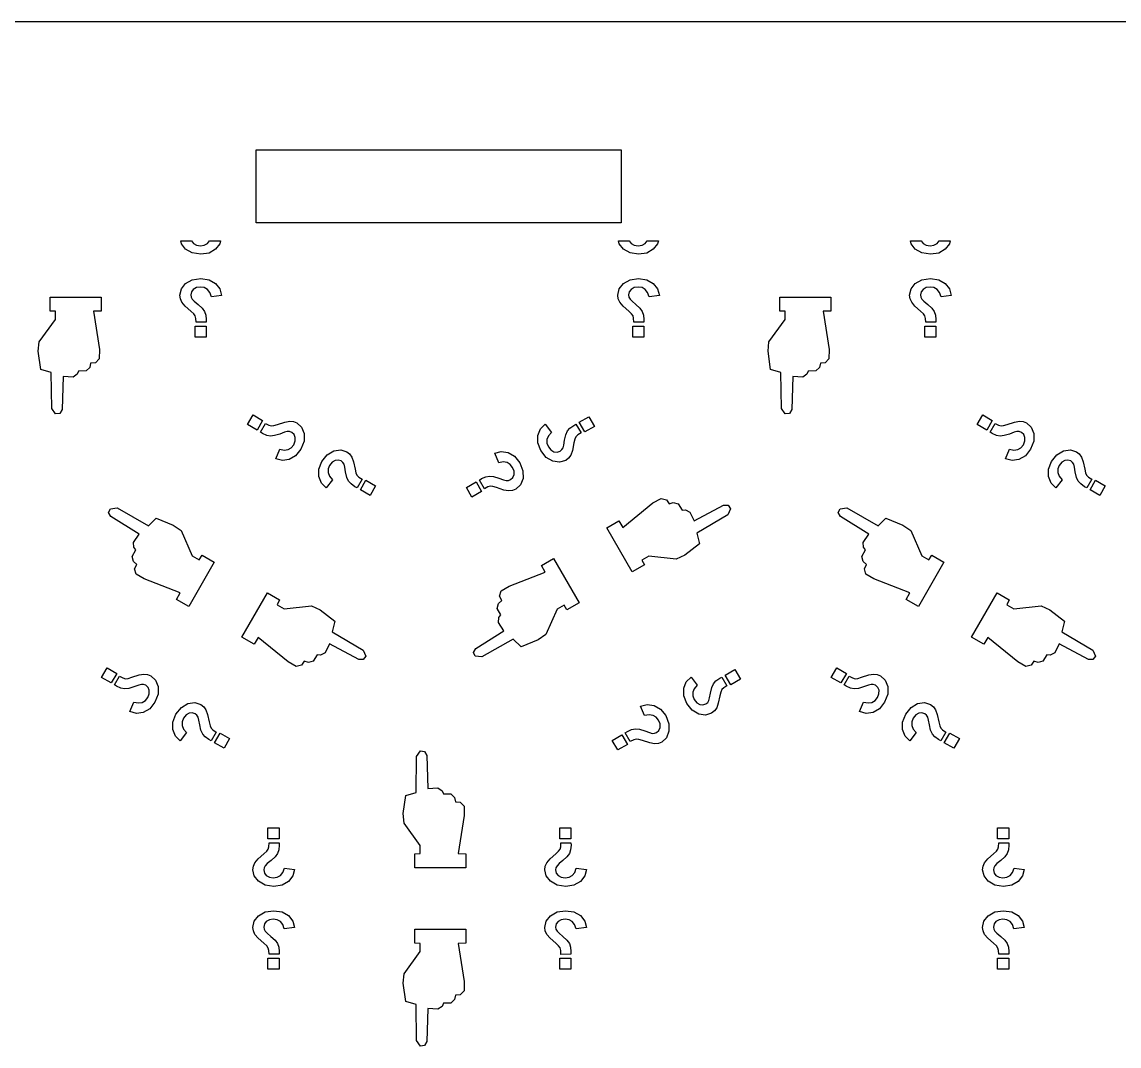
# Model space of a CAD drawing. Header units: metres. Extents: x 20 to 1108, y 20 to 251.
# Drawn here: x 306.6 to 366.8, y 194.7 to 250.8 of the extents above; entities that cross this region are included whole.
import ezdxf

# ---------------------------------------------------------------- set-up
doc = ezdxf.new("R2010")
doc.units = ezdxf.units.M

msp = doc.modelspace()

# ---------------------------------------------------------------- linework, layer by layer
for p, q in [((404.463, 250.826), (254.463, 250.826)), ((319.463, 239.826), (319.463, 243.826)), ((319.463, 243.826), (339.463, 243.826)), ((339.463, 243.826), (339.463, 239.826)), ((339.463, 239.826), (319.463, 239.826)), ((315.356, 238.665), (315.319, 238.826)), ((315.319, 238.826), (315.907, 238.826)), ((315.907, 238.826), (316.013, 238.687)), ((316.784, 238.692), (316.891, 238.826)), ((316.891, 238.826), (317.506, 238.826)), ((317.506, 238.826), (317.464, 238.664)), ((339.355, 238.665), (339.319, 238.826)), ((339.319, 238.826), (339.907, 238.826)), ((339.907, 238.826), (340.012, 238.687)), ((340.784, 238.692), (340.89, 238.826)), ((340.89, 238.826), (341.506, 238.826)), ((341.506, 238.826), (341.464, 238.664)), ((355.356, 238.665), (355.319, 238.826)), ((355.319, 238.826), (355.907, 238.826)), ((355.907, 238.826), (356.013, 238.687)), ((356.784, 238.692), (356.891, 238.826)), ((356.891, 238.826), (357.506, 238.826)), ((357.506, 238.826), (357.464, 238.664)), ((315.587, 238.371), (315.356, 238.665)), ((315.951, 238.164), (315.587, 238.371)), ((316.013, 238.687), (316.179, 238.591)), ((316.179, 238.591), (316.397, 238.559)), ((316.397, 238.559), (316.61, 238.592)), ((316.61, 238.592), (316.784, 238.692)), ((317.228, 238.366), (316.873, 238.162)), ((317.464, 238.664), (317.228, 238.366)), ((339.587, 238.371), (339.355, 238.665)), ((339.951, 238.164), (339.587, 238.371)), ((340.012, 238.687), (340.178, 238.591)), ((340.178, 238.591), (340.396, 238.559)), ((340.396, 238.559), (340.61, 238.592)), ((340.61, 238.592), (340.784, 238.692)), ((341.228, 238.366), (340.873, 238.162)), ((341.464, 238.664), (341.228, 238.366)), ((355.587, 238.371), (355.356, 238.665)), ((355.951, 238.164), (355.587, 238.371)), ((356.013, 238.687), (356.179, 238.591)), ((356.179, 238.591), (356.397, 238.559)), ((356.397, 238.559), (356.61, 238.592)), ((356.61, 238.592), (356.784, 238.692)), ((357.228, 238.366), (356.873, 238.162)), ((357.464, 238.664), (357.228, 238.366)), ((316.423, 238.095), (315.951, 238.164)), ((316.873, 238.162), (316.423, 238.095)), ((340.422, 238.095), (339.951, 238.164)), ((340.873, 238.162), (340.422, 238.095)), ((356.423, 238.095), (355.951, 238.164)), ((356.873, 238.162), (356.423, 238.095)), ((315.354, 236.192), (315.587, 236.485)), ((315.587, 236.485), (315.95, 236.693)), ((315.95, 236.693), (316.422, 236.761)), ((316.422, 236.761), (316.872, 236.694)), ((316.872, 236.694), (317.227, 236.49)), ((317.227, 236.49), (317.464, 236.192)), ((339.354, 236.192), (339.587, 236.487)), ((339.587, 236.487), (339.95, 236.692)), ((339.95, 236.692), (340.422, 236.762)), ((340.422, 236.762), (340.873, 236.694)), ((340.873, 236.694), (341.227, 236.49)), ((341.227, 236.49), (341.464, 236.192)), ((355.354, 236.192), (355.587, 236.485)), ((355.587, 236.485), (355.95, 236.693)), ((355.95, 236.693), (356.422, 236.761)), ((356.422, 236.761), (356.872, 236.694)), ((356.872, 236.694), (357.227, 236.49)), ((357.227, 236.49), (357.464, 236.192)), ((315.276, 235.849), (315.354, 236.192)), ((315.305, 235.65), (315.276, 235.849)), ((315.907, 236.033), (315.871, 235.866)), ((315.871, 235.866), (315.89, 235.744)), ((316.011, 236.17), (315.907, 236.033)), ((316.177, 236.265), (316.011, 236.17)), ((316.4, 236.299), (316.177, 236.265)), ((316.606, 236.267), (316.4, 236.299)), ((316.784, 236.164), (316.606, 236.267)), ((316.915, 235.998), (316.784, 236.164)), ((316.999, 235.762), (316.915, 235.998)), ((317.559, 235.83), (316.999, 235.762)), ((317.464, 236.192), (317.559, 235.83)), ((339.277, 235.849), (339.354, 236.192)), ((339.306, 235.65), (339.277, 235.849)), ((339.908, 236.032), (339.87, 235.862)), ((339.87, 235.862), (339.89, 235.744)), ((340.011, 236.169), (339.908, 236.032)), ((340.178, 236.265), (340.011, 236.169)), ((340.396, 236.298), (340.178, 236.265)), ((340.61, 236.265), (340.396, 236.298)), ((340.784, 236.164), (340.61, 236.265)), ((340.915, 235.998), (340.784, 236.164)), ((340.999, 235.762), (340.915, 235.998)), ((341.558, 235.83), (340.999, 235.762)), ((341.464, 236.192), (341.558, 235.83)), ((355.276, 235.849), (355.354, 236.192)), ((355.305, 235.65), (355.276, 235.849)), ((355.907, 236.033), (355.871, 235.866)), ((355.871, 235.866), (355.89, 235.744)), ((356.011, 236.17), (355.907, 236.033)), ((356.177, 236.265), (356.011, 236.17)), ((356.4, 236.299), (356.177, 236.265)), ((356.606, 236.267), (356.4, 236.299)), ((356.784, 236.164), (356.606, 236.267)), ((356.915, 235.998), (356.784, 236.164)), ((356.999, 235.762), (356.915, 235.998)), ((357.559, 235.83), (356.999, 235.762)), ((357.464, 236.192), (357.559, 235.83)), ((308.155, 234.979), (308.155, 235.744)), ((308.155, 235.744), (310.954, 235.744)), ((310.954, 235.744), (310.953, 234.981)), ((315.39, 235.465), (315.305, 235.65)), ((315.568, 235.254), (315.39, 235.465)), ((315.878, 234.976), (315.568, 235.254)), ((315.89, 235.744), (315.951, 235.63)), ((315.951, 235.63), (316.06, 235.524)), ((316.06, 235.524), (316.271, 235.347)), ((316.271, 235.347), (316.492, 235.141)), ((339.39, 235.465), (339.306, 235.65)), ((339.568, 235.254), (339.39, 235.465)), ((339.878, 234.976), (339.568, 235.254)), ((339.89, 235.744), (339.95, 235.63)), ((339.95, 235.63), (340.062, 235.522)), ((340.062, 235.522), (340.269, 235.349)), ((340.269, 235.349), (340.492, 235.141)), ((348.155, 234.979), (348.155, 235.744)), ((348.155, 235.744), (350.954, 235.744)), ((350.954, 235.744), (350.953, 234.981)), ((355.39, 235.465), (355.305, 235.65)), ((355.568, 235.254), (355.39, 235.465)), ((355.878, 234.976), (355.568, 235.254)), ((355.89, 235.744), (355.951, 235.63)), ((355.951, 235.63), (356.06, 235.524)), ((356.06, 235.524), (356.271, 235.347)), ((356.271, 235.347), (356.492, 235.141)), ((308.451, 234.968), (308.155, 234.979)), ((308.451, 234.522), (308.451, 234.968)), ((310.953, 234.981), (310.531, 234.968)), ((310.531, 234.968), (310.863, 232.878)), ((316.033, 234.833), (315.878, 234.976)), ((316.117, 234.719), (316.033, 234.833)), ((316.15, 234.583), (316.117, 234.719)), ((316.159, 234.368), (316.15, 234.583)), ((316.492, 235.141), (316.627, 234.954)), ((316.627, 234.954), (316.691, 234.761)), ((316.691, 234.761), (316.714, 234.519)), ((340.032, 234.835), (339.878, 234.976)), ((340.118, 234.717), (340.032, 234.835)), ((340.149, 234.588), (340.118, 234.717)), ((340.16, 234.369), (340.149, 234.588)), ((340.492, 235.141), (340.625, 234.956)), ((340.625, 234.956), (340.692, 234.76)), ((340.692, 234.76), (340.715, 234.519)), ((348.451, 234.968), (348.155, 234.979)), ((348.451, 234.522), (348.451, 234.968)), ((350.953, 234.981), (350.531, 234.968)), ((350.531, 234.968), (350.863, 232.878)), ((356.033, 234.833), (355.878, 234.976)), ((356.117, 234.719), (356.033, 234.833)), ((356.15, 234.583), (356.117, 234.719)), ((356.159, 234.368), (356.15, 234.583)), ((356.492, 235.141), (356.627, 234.954)), ((356.627, 234.954), (356.691, 234.761)), ((356.691, 234.761), (356.714, 234.519)), ((307.562, 233.302), (308.451, 234.522)), ((316.103, 233.549), (316.103, 234.158)), ((316.103, 234.158), (316.712, 234.158)), ((316.712, 234.369), (316.159, 234.368)), ((316.714, 234.519), (316.712, 234.369)), ((316.712, 234.158), (316.712, 233.549)), ((340.103, 234.157), (340.712, 234.158)), ((340.103, 233.549), (340.103, 234.157)), ((340.712, 234.369), (340.16, 234.369)), ((340.715, 234.519), (340.712, 234.369)), ((340.712, 234.158), (340.713, 233.549)), ((347.562, 233.302), (348.451, 234.522)), ((356.103, 233.549), (356.103, 234.158)), ((356.103, 234.158), (356.712, 234.158)), ((356.712, 234.369), (356.159, 234.368)), ((356.714, 234.519), (356.712, 234.369)), ((356.712, 234.158), (356.712, 233.549)), ((316.712, 233.549), (316.103, 233.549)), ((340.713, 233.549), (340.103, 233.549)), ((356.712, 233.549), (356.103, 233.549)), ((307.514, 232.782), (307.562, 233.302)), ((307.652, 231.779), (307.514, 232.782)), ((310.863, 232.878), (310.852, 232.363)), ((347.514, 232.782), (347.562, 233.302)), ((347.652, 231.779), (347.514, 232.782)), ((350.863, 232.878), (350.852, 232.363)), ((310.852, 232.363), (310.646, 232.146)), ((350.852, 232.363), (350.646, 232.146)), ((308.223, 231.619), (307.652, 231.779)), ((308.246, 229.641), (308.223, 231.619)), ((309.72, 231.688), (309.651, 231.517)), ((310.134, 231.701), (309.72, 231.688)), ((310.337, 231.894), (310.134, 231.701)), ((310.383, 232.133), (310.337, 231.894)), ((310.646, 232.146), (310.383, 232.133)), ((348.223, 231.619), (347.652, 231.779)), ((348.246, 229.641), (348.223, 231.619)), ((349.72, 231.688), (349.651, 231.517)), ((350.134, 231.701), (349.72, 231.688)), ((350.337, 231.894), (350.134, 231.701)), ((350.383, 232.133), (350.337, 231.894)), ((350.646, 232.146), (350.383, 232.133)), ((308.875, 231.401), (308.817, 229.585)), ((309.421, 231.366), (308.875, 231.401)), ((309.651, 231.517), (309.421, 231.366)), ((348.875, 231.401), (348.817, 229.585)), ((349.421, 231.366), (348.875, 231.401)), ((349.651, 231.517), (349.421, 231.366)), ((308.462, 229.344), (308.246, 229.641)), ((308.691, 229.366), (308.462, 229.344)), ((308.817, 229.585), (308.691, 229.366)), ((318.98, 228.76), (319.284, 229.286)), ((319.284, 229.286), (319.811, 228.983)), ((337.17, 228.887), (337.699, 229.192)), ((337.699, 229.192), (338.003, 228.664)), ((348.462, 229.344), (348.246, 229.641)), ((348.691, 229.366), (348.462, 229.344)), ((348.817, 229.585), (348.691, 229.366)), ((358.98, 228.76), (359.284, 229.286)), ((359.284, 229.286), (359.811, 228.983)), ((319.507, 228.456), (318.98, 228.76)), ((319.811, 228.983), (319.507, 228.456)), ((319.691, 228.352), (319.966, 228.828)), ((319.966, 228.828), (320.155, 228.731)), ((320.155, 228.731), (320.29, 228.691)), ((320.29, 228.691), (320.43, 228.705)), ((320.43, 228.705), (320.632, 228.769)), ((320.632, 228.769), (321.033, 228.899)), ((321.033, 228.899), (321.301, 228.947)), ((321.301, 228.947), (321.499, 228.929)), ((321.499, 228.929), (321.69, 228.853)), ((321.69, 228.853), (321.946, 228.615)), ((321.946, 228.615), (322.085, 228.265)), ((335.036, 228.523), (335.298, 228.782)), ((335.298, 228.782), (335.638, 228.333)), ((336.522, 228.412), (336.658, 228.565)), ((336.658, 228.565), (336.867, 228.715)), ((336.867, 228.715), (336.988, 228.781)), ((336.988, 228.781), (337.263, 228.303)), ((337.476, 228.359), (337.17, 228.887)), ((338.003, 228.664), (337.476, 228.359)), ((359.507, 228.456), (358.98, 228.76)), ((359.811, 228.983), (359.507, 228.456)), ((359.691, 228.352), (359.966, 228.828)), ((359.966, 228.828), (360.156, 228.731)), ((360.156, 228.731), (360.29, 228.691)), ((360.29, 228.691), (360.43, 228.705)), ((360.43, 228.705), (360.632, 228.769)), ((360.632, 228.769), (361.033, 228.899)), ((361.033, 228.899), (361.301, 228.947)), ((361.301, 228.947), (361.499, 228.929)), ((361.499, 228.929), (361.69, 228.853)), ((361.69, 228.853), (361.946, 228.615)), ((361.946, 228.615), (362.085, 228.265)), ((319.808, 228.278), (319.691, 228.352)), ((320.043, 228.171), (319.808, 228.278)), ((320.242, 228.13), (320.043, 228.171)), ((320.468, 228.154), (320.242, 228.13)), ((320.752, 228.241), (320.468, 228.154)), ((321.015, 228.338), (320.752, 228.241)), ((321.162, 228.378), (321.015, 228.338)), ((321.288, 228.374), (321.162, 228.378)), ((321.407, 228.329), (321.288, 228.374)), ((321.533, 228.216), (321.407, 228.329)), ((321.599, 228.056), (321.533, 228.216)), ((321.599, 227.864), (321.599, 228.056)), ((322.085, 228.265), (322.082, 227.847)), ((334.893, 228.164), (335.036, 228.523)), ((334.894, 227.759), (334.893, 228.164)), ((335.476, 228.141), (335.398, 227.944)), ((335.398, 227.944), (335.398, 227.742)), ((335.638, 228.333), (335.476, 228.141)), ((336.362, 227.904), (336.431, 228.207)), ((336.431, 228.207), (336.522, 228.412)), ((336.927, 227.963), (336.878, 227.755)), ((336.982, 228.088), (336.927, 227.963)), ((337.087, 228.19), (336.982, 228.088)), ((337.263, 228.303), (337.087, 228.19)), ((359.808, 228.278), (359.691, 228.352)), ((360.043, 228.171), (359.808, 228.278)), ((360.242, 228.13), (360.043, 228.171)), ((360.468, 228.154), (360.242, 228.13)), ((360.752, 228.241), (360.468, 228.154)), ((361.015, 228.338), (360.752, 228.241)), ((361.162, 228.378), (361.015, 228.338)), ((361.288, 228.374), (361.162, 228.378)), ((361.407, 228.329), (361.288, 228.374)), ((361.532, 228.216), (361.407, 228.329)), ((361.599, 228.056), (361.532, 228.216)), ((361.599, 227.864), (361.599, 228.056)), ((362.085, 228.265), (362.082, 227.847)), ((320.533, 226.885), (320.753, 227.404)), ((320.753, 227.404), (320.997, 227.359)), ((320.997, 227.359), (321.209, 227.39)), ((321.209, 227.39), (321.382, 227.49)), ((321.382, 227.49), (321.515, 227.656)), ((321.515, 227.656), (321.599, 227.864)), ((321.908, 227.405), (321.621, 227.047)), ((322.082, 227.847), (321.908, 227.405)), ((323.716, 227.324), (324.091, 227.378)), ((324.091, 227.378), (324.424, 227.275)), ((335.061, 227.332), (334.894, 227.759)), ((335.398, 227.742), (335.474, 227.545)), ((335.474, 227.545), (335.613, 227.37)), ((335.613, 227.37), (335.778, 227.275)), ((336.113, 227.305), (336.211, 227.386)), ((336.211, 227.386), (336.277, 227.489)), ((336.277, 227.489), (336.315, 227.641)), ((336.315, 227.641), (336.362, 227.904)), ((336.791, 227.342), (336.701, 227.092)), ((336.878, 227.755), (336.791, 227.342)), ((360.533, 226.885), (360.753, 227.404)), ((360.753, 227.404), (360.997, 227.359)), ((360.997, 227.359), (361.21, 227.39)), ((361.21, 227.39), (361.382, 227.49)), ((361.382, 227.49), (361.515, 227.656)), ((361.515, 227.656), (361.599, 227.864)), ((361.908, 227.405), (361.621, 227.047)), ((362.082, 227.847), (361.908, 227.405)), ((363.716, 227.324), (364.091, 227.378)), ((364.091, 227.378), (364.424, 227.275)), ((320.891, 226.787), (320.533, 226.885)), ((321.27, 226.844), (320.891, 226.787)), ((321.621, 227.047), (321.27, 226.844)), ((322.894, 226.314), (323.061, 226.738)), ((323.061, 226.738), (323.355, 227.109)), ((323.355, 227.109), (323.716, 227.324)), ((323.778, 226.797), (323.614, 226.702)), ((323.95, 226.819), (323.778, 226.797)), ((324.116, 226.766), (323.95, 226.819)), ((324.211, 226.688), (324.116, 226.766)), ((324.424, 227.275), (324.58, 227.151)), ((324.58, 227.151), (324.701, 226.98)), ((324.701, 226.98), (324.792, 226.728)), ((332.533, 227.187), (332.888, 227.283)), ((332.752, 226.667), (332.533, 227.187)), ((332.888, 227.283), (333.272, 227.228)), ((333.272, 227.228), (333.621, 227.025)), ((333.621, 227.025), (333.908, 226.667)), ((335.357, 226.958), (335.061, 227.332)), ((335.715, 226.748), (335.357, 226.958)), ((336.091, 226.693), (335.715, 226.748)), ((335.778, 227.275), (335.95, 227.252)), ((335.95, 227.252), (336.113, 227.305)), ((336.424, 226.797), (336.091, 226.693)), ((336.581, 226.921), (336.424, 226.797)), ((336.701, 227.092), (336.581, 226.921)), ((360.891, 226.787), (360.533, 226.885)), ((361.27, 226.844), (360.891, 226.787)), ((361.621, 227.047), (361.27, 226.844)), ((362.894, 226.314), (363.061, 226.738)), ((363.061, 226.738), (363.355, 227.109)), ((363.355, 227.109), (363.716, 227.324)), ((363.778, 226.797), (363.614, 226.702)), ((363.949, 226.819), (363.778, 226.797)), ((364.116, 226.766), (363.949, 226.819)), ((364.211, 226.688), (364.116, 226.766)), ((364.424, 227.275), (364.58, 227.151)), ((364.58, 227.151), (364.701, 226.98)), ((364.701, 226.98), (364.792, 226.728)), ((322.893, 225.907), (322.894, 226.314)), ((323.398, 226.328), (323.397, 226.127)), ((323.475, 226.527), (323.398, 226.328)), ((323.614, 226.702), (323.475, 226.527)), ((324.277, 226.583), (324.211, 226.688)), ((324.316, 226.425), (324.277, 226.583)), ((324.36, 226.17), (324.316, 226.425)), ((324.43, 225.865), (324.36, 226.17)), ((324.792, 226.728), (324.878, 226.318)), ((324.878, 226.318), (324.925, 226.111)), ((332.999, 226.712), (332.752, 226.667)), ((333.21, 226.682), (332.999, 226.712)), ((333.382, 226.581), (333.21, 226.682)), ((333.515, 226.416), (333.382, 226.581)), ((333.599, 226.206), (333.515, 226.416)), ((333.599, 226.017), (333.599, 226.206)), ((333.908, 226.667), (334.082, 226.224)), ((334.082, 226.224), (334.086, 225.809)), ((362.893, 225.907), (362.894, 226.314)), ((363.475, 226.527), (363.398, 226.328)), ((363.398, 226.328), (363.398, 226.127)), ((363.614, 226.702), (363.475, 226.527)), ((364.277, 226.583), (364.211, 226.688)), ((364.316, 226.425), (364.277, 226.583)), ((364.36, 226.17), (364.316, 226.425)), ((364.43, 225.865), (364.36, 226.17)), ((364.792, 226.728), (364.878, 226.318)), ((364.878, 226.318), (364.925, 226.111)), ((323.036, 225.549), (322.893, 225.907)), ((323.298, 225.288), (323.036, 225.549)), ((323.638, 225.738), (323.298, 225.288)), ((323.397, 226.127), (323.476, 225.932)), ((323.476, 225.932), (323.638, 225.738)), ((324.524, 225.659), (324.43, 225.865)), ((324.659, 225.507), (324.524, 225.659)), ((324.925, 226.111), (324.982, 225.98)), ((324.982, 225.98), (325.083, 225.884)), ((325.263, 225.769), (324.988, 225.291)), ((325.083, 225.884), (325.263, 225.769)), ((325.17, 225.185), (325.476, 225.713)), ((325.476, 225.713), (326.003, 225.408)), ((330.979, 225.313), (331.507, 225.617)), ((331.507, 225.617), (331.812, 225.089)), ((331.69, 225.723), (331.817, 225.798)), ((331.966, 225.244), (331.69, 225.723)), ((331.817, 225.798), (332.04, 225.901)), ((332.04, 225.901), (332.242, 225.942)), ((332.242, 225.942), (332.468, 225.918)), ((332.468, 225.918), (332.754, 225.83)), ((332.754, 225.83), (333.022, 225.733)), ((333.022, 225.733), (333.161, 225.693)), ((333.161, 225.693), (333.288, 225.698)), ((333.288, 225.698), (333.407, 225.742)), ((333.407, 225.742), (333.533, 225.857)), ((333.533, 225.857), (333.599, 226.017)), ((334.086, 225.809), (333.945, 225.455)), ((363.036, 225.549), (362.893, 225.907)), ((363.298, 225.288), (363.036, 225.549)), ((363.638, 225.738), (363.298, 225.288)), ((363.398, 226.127), (363.475, 225.932)), ((363.475, 225.932), (363.638, 225.738)), ((364.524, 225.659), (364.43, 225.865)), ((364.659, 225.507), (364.524, 225.659)), ((364.925, 226.111), (364.982, 225.98)), ((364.982, 225.98), (365.083, 225.884)), ((365.263, 225.769), (364.988, 225.291)), ((365.083, 225.884), (365.263, 225.769)), ((365.17, 225.185), (365.476, 225.713)), ((365.476, 225.713), (366.003, 225.408)), ((324.868, 225.357), (324.659, 225.507)), ((324.988, 225.291), (324.868, 225.357)), ((325.698, 224.88), (325.17, 225.185)), ((326.003, 225.408), (325.698, 224.88)), ((331.284, 224.784), (330.979, 225.313)), ((331.812, 225.089), (331.284, 224.784)), ((332.152, 225.341), (331.966, 225.244)), ((332.292, 225.382), (332.152, 225.341)), ((332.434, 225.365), (332.292, 225.382)), ((332.631, 225.306), (332.434, 225.365)), ((333.035, 225.174), (332.631, 225.306)), ((333.297, 225.126), (333.035, 225.174)), ((333.504, 225.145), (333.297, 225.126)), ((333.691, 225.22), (333.504, 225.145)), ((333.945, 225.455), (333.691, 225.22)), ((364.868, 225.357), (364.659, 225.507)), ((364.988, 225.291), (364.868, 225.357)), ((365.698, 224.88), (365.17, 225.185)), ((366.003, 225.408), (365.698, 224.88)), ((339.56, 223.128), (341.205, 224.463)), ((341.205, 224.463), (341.654, 224.709)), ((341.654, 224.709), (341.948, 224.639)), ((341.948, 224.639), (342.088, 224.418)), ((342.088, 224.418), (342.317, 224.498)), ((342.317, 224.498), (342.588, 224.416)), ((342.588, 224.416), (342.805, 224.066)), ((343.475, 223.478), (345.078, 224.336)), ((345.078, 224.336), (345.328, 224.336)), ((345.328, 224.336), (345.462, 224.15)), ((311.367, 223.942), (311.462, 224.15)), ((311.494, 223.722), (311.367, 223.942)), ((311.462, 224.15), (311.828, 224.19)), ((311.828, 224.19), (313.552, 223.22)), ((342.805, 224.066), (342.987, 224.092)), ((342.987, 224.092), (343.233, 223.969)), ((343.233, 223.969), (343.475, 223.478)), ((345.315, 223.814), (343.613, 222.805)), ((345.462, 224.15), (345.315, 223.814)), ((351.367, 223.942), (351.462, 224.15)), ((351.494, 223.722), (351.367, 223.942)), ((351.462, 224.15), (351.828, 224.19)), ((351.828, 224.19), (353.552, 223.22)), ((313.038, 222.764), (311.494, 223.722)), ((313.552, 223.22), (313.978, 223.635)), ((313.978, 223.635), (314.912, 223.253)), ((314.912, 223.253), (315.338, 222.953)), ((338.676, 223.108), (339.338, 223.488)), ((339.338, 223.488), (339.56, 223.128)), ((353.038, 222.764), (351.494, 223.722)), ((353.552, 223.22), (353.978, 223.635)), ((353.978, 223.635), (354.912, 223.253)), ((354.912, 223.253), (355.338, 222.953)), ((312.735, 222.307), (313.038, 222.764)), ((315.338, 222.953), (315.952, 221.57)), ((340.075, 220.684), (338.676, 223.108)), ((343.613, 222.805), (343.76, 222.229)), ((352.735, 222.307), (353.038, 222.764)), ((355.338, 222.953), (355.952, 221.57)), ((312.749, 222.035), (312.735, 222.307)), ((312.864, 221.889), (312.749, 222.035)), ((343.76, 222.229), (342.959, 221.609)), ((352.749, 222.035), (352.735, 222.307)), ((352.864, 221.889), (352.749, 222.035)), ((312.666, 221.526), (312.864, 221.889)), ((312.732, 221.253), (312.666, 221.526)), ((315.952, 221.57), (316.338, 221.349)), ((316.338, 221.349), (316.495, 221.599)), ((316.495, 221.599), (317.159, 221.216)), ((335.096, 221.041), (335.758, 221.424)), ((335.758, 221.424), (337.159, 218.999)), ((340.985, 221.551), (340.599, 221.327)), ((340.599, 221.327), (340.738, 221.067)), ((342.488, 221.391), (340.985, 221.551)), ((342.959, 221.609), (342.488, 221.391)), ((352.666, 221.526), (352.864, 221.889)), ((352.732, 221.253), (352.666, 221.526)), ((355.952, 221.57), (356.338, 221.349)), ((356.338, 221.349), (356.495, 221.599)), ((356.495, 221.599), (357.159, 221.216)), ((312.917, 221.092), (312.732, 221.253)), ((312.795, 220.858), (312.917, 221.092)), ((312.881, 220.571), (312.795, 220.858)), ((317.159, 221.216), (315.758, 218.792)), ((335.299, 220.668), (335.096, 221.041)), ((340.738, 221.067), (340.075, 220.684)), ((352.917, 221.092), (352.732, 221.253)), ((352.795, 220.858), (352.917, 221.092)), ((352.881, 220.571), (352.795, 220.858)), ((357.159, 221.216), (355.758, 218.792)), ((313.324, 220.302), (312.881, 220.571)), ((315.298, 219.548), (313.324, 220.302)), ((333.325, 219.914), (335.299, 220.668)), ((353.324, 220.302), (352.881, 220.571)), ((355.298, 219.548), (353.324, 220.302)), ((315.096, 219.175), (315.298, 219.548)), ((318.677, 217.109), (320.076, 219.531)), ((320.076, 219.531), (320.738, 219.15)), ((332.796, 219.358), (332.883, 219.646)), ((332.883, 219.646), (333.325, 219.914)), ((355.096, 219.175), (355.298, 219.548)), ((358.677, 217.109), (360.076, 219.531)), ((360.076, 219.531), (360.738, 219.15)), ((315.758, 218.792), (315.096, 219.175)), ((320.738, 219.15), (320.599, 218.888)), ((332.668, 218.687), (332.734, 218.964)), ((332.734, 218.964), (332.917, 219.124)), ((332.917, 219.124), (332.796, 219.358)), ((337.159, 218.999), (336.495, 218.616)), ((355.758, 218.792), (355.096, 219.175)), ((360.738, 219.15), (360.599, 218.888)), ((320.599, 218.888), (320.986, 218.665)), ((320.986, 218.665), (322.488, 218.825)), ((322.488, 218.825), (322.961, 218.608)), ((322.961, 218.608), (323.761, 217.986)), ((332.864, 218.327), (332.668, 218.687)), ((332.751, 218.183), (332.864, 218.327)), ((335.952, 218.645), (335.338, 217.262)), ((336.338, 218.866), (335.952, 218.645)), ((336.495, 218.616), (336.338, 218.866)), ((360.599, 218.888), (360.986, 218.665)), ((360.986, 218.665), (362.488, 218.825)), ((362.488, 218.825), (362.961, 218.608)), ((362.961, 218.608), (363.761, 217.986)), ((323.761, 217.986), (323.614, 217.411)), ((332.736, 217.909), (332.751, 218.183)), ((333.039, 217.452), (332.736, 217.909)), ((363.761, 217.986), (363.614, 217.411)), ((323.614, 217.411), (325.315, 216.401)), ((331.494, 216.494), (333.039, 217.452)), ((335.338, 217.262), (334.914, 216.963)), ((363.614, 217.411), (365.315, 216.401)), ((319.338, 216.728), (318.677, 217.109)), ((319.56, 217.087), (319.338, 216.728)), ((321.208, 215.752), (319.56, 217.087)), ((323.476, 216.736), (323.234, 216.247)), ((325.08, 215.879), (323.476, 216.736)), ((333.552, 216.996), (331.828, 216.027)), ((333.979, 216.581), (333.552, 216.996)), ((334.914, 216.963), (333.979, 216.581)), ((359.338, 216.728), (358.677, 217.109)), ((359.56, 217.087), (359.338, 216.728)), ((361.208, 215.752), (359.56, 217.087)), ((363.475, 216.736), (363.234, 216.247)), ((365.08, 215.879), (363.475, 216.736)), ((322.806, 216.15), (322.589, 215.799)), ((322.989, 216.123), (322.806, 216.15)), ((323.234, 216.247), (322.989, 216.123)), ((325.315, 216.401), (325.464, 216.066)), ((325.464, 216.066), (325.329, 215.879)), ((331.367, 216.276), (331.494, 216.494)), ((331.463, 216.067), (331.367, 216.276)), ((331.828, 216.027), (331.463, 216.067)), ((362.806, 216.15), (362.589, 215.799)), ((362.989, 216.123), (362.806, 216.15)), ((363.234, 216.247), (362.989, 216.123)), ((365.315, 216.401), (365.464, 216.066)), ((365.464, 216.066), (365.329, 215.879)), ((310.979, 214.903), (311.283, 215.432)), ((311.283, 215.432), (311.811, 215.127)), ((321.656, 215.507), (321.208, 215.752)), ((321.948, 215.576), (321.656, 215.507)), ((322.089, 215.798), (321.948, 215.576)), ((322.318, 215.718), (322.089, 215.798)), ((322.589, 215.799), (322.318, 215.718)), ((325.329, 215.879), (325.08, 215.879)), ((345.17, 215.031), (345.698, 215.335)), ((345.698, 215.335), (346.002, 214.809)), ((350.979, 214.903), (351.283, 215.432)), ((351.283, 215.432), (351.811, 215.127)), ((361.656, 215.507), (361.208, 215.752)), ((361.948, 215.576), (361.656, 215.507)), ((362.089, 215.798), (361.948, 215.576)), ((362.319, 215.718), (362.089, 215.798)), ((362.589, 215.799), (362.319, 215.718)), ((365.329, 215.879), (365.08, 215.879)), ((311.506, 214.599), (310.979, 214.903)), ((311.811, 215.127), (311.506, 214.599)), ((311.69, 214.492), (311.965, 214.973)), ((311.965, 214.973), (312.155, 214.874)), ((312.155, 214.874), (312.29, 214.834)), ((312.29, 214.834), (312.432, 214.851)), ((312.432, 214.851), (312.631, 214.912)), ((312.631, 214.912), (313.033, 215.042)), ((313.033, 215.042), (313.301, 215.091)), ((313.301, 215.091), (313.499, 215.072)), ((313.499, 215.072), (313.689, 214.997)), ((313.689, 214.997), (313.945, 214.759)), ((313.945, 214.759), (314.085, 214.408)), ((343.034, 214.668), (343.297, 214.927)), ((343.297, 214.927), (343.638, 214.478)), ((344.523, 214.558), (344.657, 214.709)), ((344.657, 214.709), (344.868, 214.86)), ((344.868, 214.86), (344.988, 214.925)), ((344.988, 214.925), (345.265, 214.447)), ((345.475, 214.504), (345.17, 215.031)), ((346.002, 214.809), (345.475, 214.504)), ((351.506, 214.599), (350.979, 214.903)), ((351.811, 215.127), (351.506, 214.599)), ((351.69, 214.492), (351.965, 214.973)), ((351.965, 214.973), (352.155, 214.874)), ((352.155, 214.874), (352.29, 214.834)), ((352.29, 214.834), (352.432, 214.851)), ((352.432, 214.851), (352.631, 214.912)), ((352.631, 214.912), (353.033, 215.042)), ((353.033, 215.042), (353.301, 215.091)), ((353.301, 215.091), (353.499, 215.072)), ((353.499, 215.072), (353.689, 214.997)), ((353.689, 214.997), (353.945, 214.759)), ((353.945, 214.759), (354.085, 214.408)), ((311.807, 214.423), (311.69, 214.492)), ((312.04, 214.316), (311.807, 214.423)), ((312.242, 214.273), (312.04, 214.316)), ((312.468, 214.298), (312.242, 214.273)), ((312.753, 214.385), (312.468, 214.298)), ((313.015, 214.482), (312.753, 214.385)), ((313.161, 214.522), (313.015, 214.482)), ((313.288, 214.518), (313.161, 214.522)), ((313.406, 214.474), (313.288, 214.518)), ((313.533, 214.359), (313.406, 214.474)), ((313.599, 214.199), (313.533, 214.359)), ((313.598, 214.006), (313.599, 214.199)), ((314.085, 214.408), (314.082, 213.992)), ((342.893, 214.31), (343.034, 214.668)), ((342.893, 213.903), (342.893, 214.31)), ((343.475, 214.285), (343.397, 214.089)), ((343.638, 214.478), (343.475, 214.285)), ((344.361, 214.049), (344.43, 214.351)), ((344.43, 214.351), (344.523, 214.558)), ((344.983, 214.235), (344.924, 214.105)), ((345.086, 214.334), (344.983, 214.235)), ((345.265, 214.447), (345.086, 214.334)), ((351.807, 214.423), (351.69, 214.492)), ((352.04, 214.316), (351.807, 214.423)), ((352.242, 214.273), (352.04, 214.316)), ((352.468, 214.298), (352.242, 214.273)), ((352.753, 214.385), (352.468, 214.298)), ((353.015, 214.482), (352.753, 214.385)), ((353.161, 214.522), (353.015, 214.482)), ((353.288, 214.518), (353.161, 214.522)), ((353.406, 214.474), (353.288, 214.518)), ((353.533, 214.359), (353.406, 214.474)), ((353.599, 214.199), (353.533, 214.359)), ((353.598, 214.006), (353.599, 214.199)), ((354.085, 214.408), (354.082, 213.992)), ((312.532, 213.029), (312.751, 213.549)), ((312.751, 213.549), (312.998, 213.503)), ((312.998, 213.503), (313.209, 213.533)), ((313.209, 213.533), (313.381, 213.635)), ((313.381, 213.635), (313.518, 213.803)), ((313.518, 213.803), (313.598, 214.006)), ((313.907, 213.549), (313.621, 213.191)), ((314.082, 213.992), (313.907, 213.549)), ((315.715, 213.467), (316.09, 213.522)), ((316.09, 213.522), (316.424, 213.418)), ((343.061, 213.477), (342.893, 213.903)), ((343.397, 214.089), (343.397, 213.888)), ((343.397, 213.888), (343.474, 213.69)), ((343.474, 213.69), (343.613, 213.515)), ((343.613, 213.515), (343.777, 213.418)), ((344.112, 213.449), (344.209, 213.528)), ((344.209, 213.528), (344.275, 213.635)), ((344.275, 213.635), (344.314, 213.786)), ((344.314, 213.786), (344.361, 214.049)), ((344.878, 213.901), (344.79, 213.486)), ((344.924, 214.105), (344.878, 213.901)), ((352.532, 213.029), (352.751, 213.549)), ((352.751, 213.549), (352.998, 213.503)), ((352.998, 213.503), (353.209, 213.533)), ((353.209, 213.533), (353.381, 213.635)), ((353.381, 213.635), (353.518, 213.803)), ((353.518, 213.803), (353.598, 214.006)), ((353.907, 213.549), (353.621, 213.191)), ((354.082, 213.992), (353.907, 213.549)), ((355.715, 213.467), (356.09, 213.522)), ((356.09, 213.522), (356.424, 213.418)), ((312.891, 212.932), (312.532, 213.029)), ((313.27, 212.987), (312.891, 212.932)), ((313.621, 213.191), (313.27, 212.987)), ((315.061, 212.882), (315.357, 213.258)), ((315.357, 213.258), (315.715, 213.467)), ((315.777, 212.942), (315.613, 212.846)), ((315.95, 212.963), (315.777, 212.942)), ((316.115, 212.91), (315.95, 212.963)), ((316.208, 212.836), (316.115, 212.91)), ((316.424, 213.418), (316.579, 213.295)), ((316.579, 213.295), (316.701, 213.124)), ((316.701, 213.124), (316.792, 212.871)), ((340.533, 213.331), (340.887, 213.428)), ((340.752, 212.812), (340.533, 213.331)), ((340.887, 213.428), (341.272, 213.371)), ((341.272, 213.371), (341.621, 213.169)), ((341.621, 213.169), (341.908, 212.811)), ((343.355, 213.106), (343.061, 213.477)), ((343.715, 212.893), (343.355, 213.106)), ((343.777, 213.418), (343.949, 213.397)), ((343.949, 213.397), (344.112, 213.449)), ((344.423, 212.943), (344.091, 212.839)), ((344.58, 213.066), (344.423, 212.943)), ((344.701, 213.236), (344.58, 213.066)), ((344.79, 213.486), (344.701, 213.236)), ((352.891, 212.932), (352.532, 213.029)), ((353.27, 212.987), (352.891, 212.932)), ((353.621, 213.191), (353.27, 212.987)), ((355.061, 212.882), (355.357, 213.258)), ((355.357, 213.258), (355.715, 213.467)), ((355.777, 212.942), (355.613, 212.846)), ((355.95, 212.963), (355.777, 212.942)), ((356.115, 212.91), (355.95, 212.963)), ((356.208, 212.836), (356.115, 212.91)), ((356.424, 213.418), (356.579, 213.295)), ((356.579, 213.295), (356.701, 213.124)), ((356.701, 213.124), (356.792, 212.871)), ((314.893, 212.049), (314.894, 212.46)), ((314.894, 212.46), (315.061, 212.882)), ((315.474, 212.671), (315.398, 212.474)), ((315.398, 212.474), (315.398, 212.272)), ((315.613, 212.846), (315.474, 212.671)), ((316.276, 212.725), (316.208, 212.836)), ((316.316, 212.568), (316.276, 212.725)), ((316.36, 212.314), (316.316, 212.568)), ((316.429, 212.012), (316.36, 212.314)), ((316.792, 212.871), (316.878, 212.463)), ((316.878, 212.463), (316.926, 212.254)), ((340.999, 212.857), (340.752, 212.812)), ((341.21, 212.825), (340.999, 212.857)), ((341.382, 212.725), (341.21, 212.825)), ((341.518, 212.559), (341.382, 212.725)), ((341.598, 212.354), (341.518, 212.559)), ((341.599, 212.16), (341.598, 212.354)), ((341.908, 212.811), (342.082, 212.368)), ((342.082, 212.368), (342.086, 211.952)), ((344.091, 212.839), (343.715, 212.893)), ((354.893, 212.049), (354.894, 212.46)), ((354.894, 212.46), (355.061, 212.882)), ((355.474, 212.671), (355.398, 212.474)), ((355.398, 212.474), (355.398, 212.272)), ((355.613, 212.846), (355.474, 212.671)), ((356.276, 212.725), (356.208, 212.836)), ((356.316, 212.568), (356.276, 212.725)), ((356.36, 212.314), (356.316, 212.568)), ((356.429, 212.012), (356.36, 212.314)), ((356.792, 212.871), (356.878, 212.463)), ((356.878, 212.463), (356.926, 212.254)), ((315.034, 211.693), (314.893, 212.049)), ((315.639, 211.882), (315.298, 211.433)), ((315.398, 212.272), (315.476, 212.074)), ((315.476, 212.074), (315.639, 211.882)), ((316.524, 211.802), (316.429, 212.012)), ((316.659, 211.651), (316.524, 211.802)), ((316.926, 212.254), (316.982, 212.128)), ((316.982, 212.128), (317.087, 212.026)), ((317.266, 211.912), (316.989, 211.435)), ((317.087, 212.026), (317.266, 211.912)), ((317.17, 211.328), (317.475, 211.857)), ((317.475, 211.857), (318.003, 211.552)), ((338.98, 211.456), (339.506, 211.76)), ((339.506, 211.76), (339.81, 211.234)), ((339.69, 211.865), (339.819, 211.943)), ((339.965, 211.387), (339.69, 211.865)), ((339.819, 211.943), (340.039, 212.044)), ((340.039, 212.044), (340.242, 212.085)), ((340.242, 212.085), (340.468, 212.062)), ((340.468, 212.062), (340.754, 211.975)), ((340.754, 211.975), (341.022, 211.877)), ((341.022, 211.877), (341.161, 211.838)), ((341.161, 211.838), (341.287, 211.842)), ((341.287, 211.842), (341.407, 211.887)), ((341.407, 211.887), (341.533, 212)), ((341.533, 212), (341.599, 212.16)), ((342.086, 211.952), (341.945, 211.599)), ((355.034, 211.693), (354.893, 212.049)), ((355.639, 211.882), (355.298, 211.433)), ((355.398, 212.272), (355.476, 212.074)), ((355.476, 212.074), (355.639, 211.882)), ((356.524, 211.802), (356.429, 212.012)), ((356.659, 211.651), (356.524, 211.802)), ((356.926, 212.254), (356.982, 212.128)), ((356.982, 212.128), (357.087, 212.026)), ((357.266, 211.912), (356.989, 211.435)), ((357.087, 212.026), (357.266, 211.912)), ((357.17, 211.328), (357.475, 211.857)), ((357.475, 211.857), (358.003, 211.552)), ((315.298, 211.433), (315.034, 211.693)), ((316.865, 211.504), (316.659, 211.651)), ((316.989, 211.435), (316.865, 211.504)), ((317.699, 211.025), (317.17, 211.328)), ((318.003, 211.552), (317.699, 211.025)), ((339.284, 210.93), (338.98, 211.456)), ((339.81, 211.234), (339.284, 210.93)), ((340.154, 211.484), (339.965, 211.387)), ((340.291, 211.526), (340.154, 211.484)), ((340.432, 211.511), (340.291, 211.526)), ((340.632, 211.449), (340.432, 211.511)), ((341.035, 211.318), (340.632, 211.449)), ((341.297, 211.27), (341.035, 211.318)), ((341.503, 211.288), (341.297, 211.27)), ((341.69, 211.364), (341.503, 211.288)), ((341.945, 211.599), (341.69, 211.364)), ((355.298, 211.433), (355.034, 211.693)), ((356.865, 211.504), (356.659, 211.651)), ((356.989, 211.435), (356.865, 211.504)), ((357.699, 211.025), (357.17, 211.328)), ((358.003, 211.552), (357.699, 211.025)), ((328.223, 208.596), (328.246, 210.573)), ((328.246, 210.573), (328.463, 210.873)), ((328.463, 210.873), (328.692, 210.85)), ((328.692, 210.85), (328.818, 210.63)), ((328.818, 210.63), (328.875, 208.814)), ((328.875, 208.814), (329.421, 208.848)), ((329.421, 208.848), (329.653, 208.697)), ((329.653, 208.697), (329.721, 208.527)), ((327.515, 207.439), (327.652, 208.437)), ((327.652, 208.437), (328.223, 208.596)), ((329.721, 208.527), (330.134, 208.516)), ((330.134, 208.516), (330.337, 208.322)), ((330.337, 208.322), (330.384, 208.082)), ((330.384, 208.082), (330.647, 208.07)), ((330.647, 208.07), (330.852, 207.854)), ((330.852, 207.854), (330.864, 207.334)), ((327.563, 206.914), (327.515, 207.439)), ((328.452, 205.693), (327.563, 206.914)), ((330.864, 207.334), (330.531, 205.248)), ((320.103, 206.057), (320.103, 206.667)), ((320.103, 206.667), (320.712, 206.667)), ((320.712, 206.667), (320.712, 206.057)), ((336.104, 206.057), (336.104, 206.667)), ((336.104, 206.667), (336.712, 206.667)), ((336.712, 206.667), (336.712, 206.057)), ((360.103, 206.057), (360.103, 206.667)), ((360.103, 206.667), (360.712, 206.667)), ((360.712, 206.667), (360.712, 206.057)), ((320.712, 206.057), (320.103, 206.057)), ((320.149, 205.628), (320.16, 205.847)), ((320.16, 205.847), (320.712, 205.847)), ((320.715, 205.72), (320.69, 205.449)), ((320.712, 205.847), (320.715, 205.72)), ((328.452, 205.248), (328.452, 205.693)), ((336.712, 206.057), (336.104, 206.057)), ((336.15, 205.628), (336.16, 205.847)), ((336.16, 205.847), (336.712, 205.847)), ((336.715, 205.72), (336.69, 205.449)), ((336.712, 205.847), (336.715, 205.72)), ((360.712, 206.057), (360.103, 206.057)), ((360.149, 205.628), (360.16, 205.847)), ((360.16, 205.847), (360.711, 205.847)), ((360.715, 205.72), (360.69, 205.449)), ((360.711, 205.847), (360.715, 205.72)), ((319.567, 204.958), (319.878, 205.238)), ((319.878, 205.238), (320.033, 205.382)), ((320.033, 205.382), (320.117, 205.498)), ((320.117, 205.498), (320.149, 205.628)), ((320.626, 205.259), (320.492, 205.074)), ((320.69, 205.449), (320.626, 205.259)), ((328.155, 205.236), (328.452, 205.248)), ((328.155, 204.471), (328.155, 205.236)), ((330.531, 205.248), (330.954, 205.235)), ((330.954, 205.235), (330.954, 204.471)), ((335.567, 204.958), (335.878, 205.238)), ((335.878, 205.238), (336.033, 205.382)), ((336.033, 205.382), (336.118, 205.498)), ((336.118, 205.498), (336.15, 205.628)), ((336.626, 205.259), (336.492, 205.074)), ((336.69, 205.449), (336.626, 205.259)), ((359.567, 204.958), (359.878, 205.238)), ((359.878, 205.238), (360.033, 205.382)), ((360.033, 205.382), (360.117, 205.498)), ((360.117, 205.498), (360.149, 205.628)), ((360.626, 205.259), (360.492, 205.074)), ((360.69, 205.449), (360.626, 205.259)), ((319.277, 204.367), (319.306, 204.568)), ((319.306, 204.568), (319.389, 204.748)), ((319.389, 204.748), (319.567, 204.958)), ((319.949, 204.582), (319.89, 204.474)), ((320.067, 204.698), (319.949, 204.582)), ((320.275, 204.872), (320.067, 204.698)), ((320.492, 205.074), (320.275, 204.872)), ((335.277, 204.367), (335.306, 204.568)), ((335.306, 204.568), (335.389, 204.748)), ((335.389, 204.748), (335.567, 204.958)), ((335.95, 204.582), (335.891, 204.474)), ((336.067, 204.698), (335.95, 204.582)), ((336.275, 204.872), (336.067, 204.698)), ((336.492, 205.074), (336.275, 204.872)), ((359.277, 204.367), (359.306, 204.568)), ((359.306, 204.568), (359.389, 204.748)), ((359.389, 204.748), (359.567, 204.958)), ((359.949, 204.582), (359.89, 204.474)), ((360.067, 204.698), (359.949, 204.582)), ((360.275, 204.872), (360.067, 204.698)), ((360.492, 205.074), (360.275, 204.872)), ((319.355, 204.024), (319.277, 204.367)), ((319.587, 203.731), (319.355, 204.024)), ((319.89, 204.474), (319.87, 204.353)), ((319.87, 204.353), (319.907, 204.185)), ((319.907, 204.185), (320.012, 204.046)), ((320.012, 204.046), (320.178, 203.95)), ((320.178, 203.95), (320.396, 203.918)), ((320.396, 203.918), (320.61, 203.95)), ((320.61, 203.95), (320.784, 204.051)), ((320.784, 204.051), (320.916, 204.219)), ((320.916, 204.219), (321, 204.453)), ((321, 204.453), (321.558, 204.385)), ((321.464, 204.023), (321.228, 203.725)), ((321.558, 204.385), (321.464, 204.023)), ((330.954, 204.471), (328.155, 204.471)), ((335.356, 204.024), (335.277, 204.367)), ((335.587, 203.731), (335.356, 204.024)), ((335.891, 204.474), (335.871, 204.353)), ((335.871, 204.353), (335.908, 204.185)), ((335.908, 204.185), (336.013, 204.046)), ((336.013, 204.046), (336.179, 203.95)), ((336.179, 203.95), (336.397, 203.918)), ((336.397, 203.918), (336.61, 203.95)), ((336.61, 203.95), (336.784, 204.051)), ((336.784, 204.051), (336.917, 204.219)), ((336.917, 204.219), (337.001, 204.453)), ((337.001, 204.453), (337.559, 204.385)), ((337.464, 204.023), (337.228, 203.725)), ((337.559, 204.385), (337.464, 204.023)), ((359.355, 204.024), (359.277, 204.367)), ((359.587, 203.731), (359.355, 204.024)), ((359.89, 204.474), (359.87, 204.353)), ((359.87, 204.353), (359.907, 204.185)), ((359.907, 204.185), (360.012, 204.046)), ((360.012, 204.046), (360.178, 203.95)), ((360.178, 203.95), (360.396, 203.918)), ((360.396, 203.918), (360.61, 203.95)), ((360.61, 203.95), (360.784, 204.051)), ((360.784, 204.051), (360.916, 204.219)), ((360.916, 204.219), (361, 204.453)), ((361, 204.453), (361.558, 204.385)), ((361.464, 204.023), (361.228, 203.725)), ((361.558, 204.385), (361.464, 204.023)), ((319.951, 203.523), (319.587, 203.731)), ((320.422, 203.453), (319.951, 203.523)), ((320.873, 203.521), (320.422, 203.453)), ((321.228, 203.725), (320.873, 203.521)), ((335.951, 203.523), (335.587, 203.731)), ((336.423, 203.453), (335.951, 203.523)), ((336.873, 203.521), (336.423, 203.453)), ((337.228, 203.725), (336.873, 203.521)), ((359.951, 203.523), (359.587, 203.731)), ((360.422, 203.453), (359.951, 203.523)), ((360.873, 203.521), (360.422, 203.453)), ((361.228, 203.725), (360.873, 203.521)), ((319.951, 202.05), (320.422, 202.121)), ((320.422, 202.121), (320.873, 202.053)), ((335.95, 202.051), (336.422, 202.119)), ((336.422, 202.119), (336.872, 202.054)), ((359.95, 202.05), (360.422, 202.121)), ((360.422, 202.121), (360.873, 202.053)), ((319.277, 201.207), (319.354, 201.55)), ((319.354, 201.55), (319.587, 201.847)), ((319.587, 201.847), (319.951, 202.05)), ((320.011, 201.527), (319.908, 201.392)), ((320.178, 201.623), (320.011, 201.527)), ((320.396, 201.656), (320.178, 201.623)), ((320.61, 201.623), (320.396, 201.656)), ((320.784, 201.524), (320.61, 201.623)), ((320.915, 201.357), (320.784, 201.524)), ((320.873, 202.053), (321.227, 201.849)), ((321.227, 201.849), (321.464, 201.55)), ((321.464, 201.55), (321.558, 201.19)), ((335.276, 201.207), (335.354, 201.55)), ((335.354, 201.55), (335.587, 201.845)), ((335.587, 201.845), (335.95, 202.051)), ((336.011, 201.528), (335.908, 201.392)), ((336.177, 201.624), (336.011, 201.528)), ((336.4, 201.657), (336.177, 201.624)), ((336.606, 201.625), (336.4, 201.657)), ((336.784, 201.524), (336.606, 201.625)), ((336.915, 201.357), (336.784, 201.524)), ((336.872, 202.054), (337.227, 201.849)), ((337.227, 201.849), (337.464, 201.551)), ((337.464, 201.551), (337.559, 201.19)), ((359.277, 201.207), (359.354, 201.55)), ((359.354, 201.55), (359.587, 201.847)), ((359.587, 201.847), (359.95, 202.05)), ((360.011, 201.527), (359.908, 201.392)), ((360.178, 201.623), (360.011, 201.527)), ((360.396, 201.656), (360.178, 201.623)), ((360.61, 201.623), (360.396, 201.656)), ((360.784, 201.524), (360.61, 201.623)), ((360.915, 201.357), (360.784, 201.524)), ((360.873, 202.053), (361.227, 201.849)), ((361.227, 201.849), (361.464, 201.55)), ((361.464, 201.55), (361.558, 201.19)), ((319.306, 201.009), (319.277, 201.207)), ((319.39, 200.824), (319.306, 201.009)), ((319.908, 201.392), (319.87, 201.221)), ((319.87, 201.221), (319.89, 201.104)), ((319.89, 201.104), (319.951, 200.989)), ((319.951, 200.989), (320.062, 200.881)), ((320.062, 200.881), (320.269, 200.708)), ((320.999, 201.12), (320.915, 201.357)), ((321.558, 201.19), (320.999, 201.12)), ((328.155, 200.338), (328.155, 201.104)), ((328.155, 201.104), (330.954, 201.103)), ((330.954, 201.103), (330.953, 200.339)), ((335.305, 201.009), (335.276, 201.207)), ((335.39, 200.824), (335.305, 201.009)), ((335.908, 201.392), (335.871, 201.225)), ((335.871, 201.225), (335.89, 201.103)), ((335.89, 201.103), (335.951, 200.989)), ((335.951, 200.989), (336.06, 200.883)), ((336.06, 200.883), (336.271, 200.705)), ((336.999, 201.12), (336.915, 201.357)), ((337.559, 201.19), (336.999, 201.12)), ((359.306, 201.009), (359.277, 201.207)), ((359.39, 200.824), (359.306, 201.009)), ((359.908, 201.392), (359.87, 201.221)), ((359.87, 201.221), (359.89, 201.104)), ((359.89, 201.104), (359.95, 200.989)), ((359.95, 200.989), (360.062, 200.881)), ((360.062, 200.881), (360.269, 200.708)), ((360.999, 201.12), (360.915, 201.357)), ((361.558, 201.19), (360.999, 201.12)), ((319.568, 200.613), (319.39, 200.824)), ((319.878, 200.335), (319.568, 200.613)), ((320.032, 200.194), (319.878, 200.335)), ((320.269, 200.708), (320.492, 200.5)), ((320.492, 200.5), (320.625, 200.315)), ((320.625, 200.315), (320.692, 200.119)), ((328.451, 200.327), (328.155, 200.338)), ((328.451, 199.881), (328.451, 200.327)), ((330.953, 200.339), (330.531, 200.327)), ((330.531, 200.327), (330.863, 198.237)), ((335.568, 200.613), (335.39, 200.824)), ((335.878, 200.335), (335.568, 200.613)), ((336.033, 200.193), (335.878, 200.335)), ((336.271, 200.705), (336.492, 200.5)), ((336.492, 200.5), (336.627, 200.314)), ((336.627, 200.314), (336.691, 200.12)), ((359.568, 200.613), (359.39, 200.824)), ((359.878, 200.335), (359.568, 200.613)), ((360.032, 200.194), (359.878, 200.335)), ((360.269, 200.708), (360.492, 200.5)), ((360.492, 200.5), (360.625, 200.315)), ((360.625, 200.315), (360.692, 200.119)), ((320.118, 200.075), (320.032, 200.194)), ((320.149, 199.946), (320.118, 200.075)), ((320.16, 199.729), (320.149, 199.946)), ((320.712, 199.729), (320.16, 199.729)), ((320.692, 200.119), (320.715, 199.877)), ((320.715, 199.877), (320.712, 199.729)), ((327.562, 198.661), (328.451, 199.881)), ((336.117, 200.078), (336.033, 200.193)), ((336.15, 199.943), (336.117, 200.078)), ((336.159, 199.727), (336.15, 199.943)), ((336.712, 199.729), (336.159, 199.727)), ((336.691, 200.12), (336.714, 199.877)), ((336.714, 199.877), (336.712, 199.729)), ((360.118, 200.075), (360.032, 200.194)), ((360.149, 199.946), (360.118, 200.075)), ((360.16, 199.729), (360.149, 199.946)), ((360.712, 199.729), (360.16, 199.729)), ((360.692, 200.119), (360.715, 199.877)), ((360.715, 199.877), (360.712, 199.729)), ((320.103, 199.517), (320.712, 199.517)), ((320.103, 198.907), (320.103, 199.517)), ((320.712, 199.517), (320.713, 198.908)), ((336.102, 198.907), (336.103, 199.517)), ((336.103, 199.517), (336.712, 199.517)), ((336.712, 199.517), (336.712, 198.907)), ((360.103, 199.517), (360.712, 199.517)), ((360.103, 198.907), (360.103, 199.517)), ((360.712, 199.517), (360.713, 198.908)), ((320.713, 198.908), (320.103, 198.907)), ((327.513, 198.141), (327.562, 198.661)), ((336.712, 198.907), (336.102, 198.907)), ((360.713, 198.908), (360.103, 198.907)), ((327.652, 197.138), (327.513, 198.141)), ((330.863, 198.237), (330.852, 197.722)), ((330.383, 197.492), (330.337, 197.252)), ((330.646, 197.505), (330.383, 197.492)), ((330.852, 197.722), (330.646, 197.505)), ((328.223, 196.978), (327.652, 197.138)), ((328.246, 195), (328.223, 196.978)), ((328.875, 196.761), (328.818, 194.944)), ((329.421, 196.726), (328.875, 196.761)), ((329.651, 196.875), (329.421, 196.726)), ((329.72, 197.047), (329.651, 196.875)), ((330.134, 197.06), (329.72, 197.047)), ((330.337, 197.252), (330.134, 197.06)), ((328.462, 194.702), (328.246, 195)), ((328.818, 194.944), (328.691, 194.725)), ((328.691, 194.725), (328.462, 194.702))]:
    msp.add_line(p, q)

doc.saveas('drawing.dxf')
